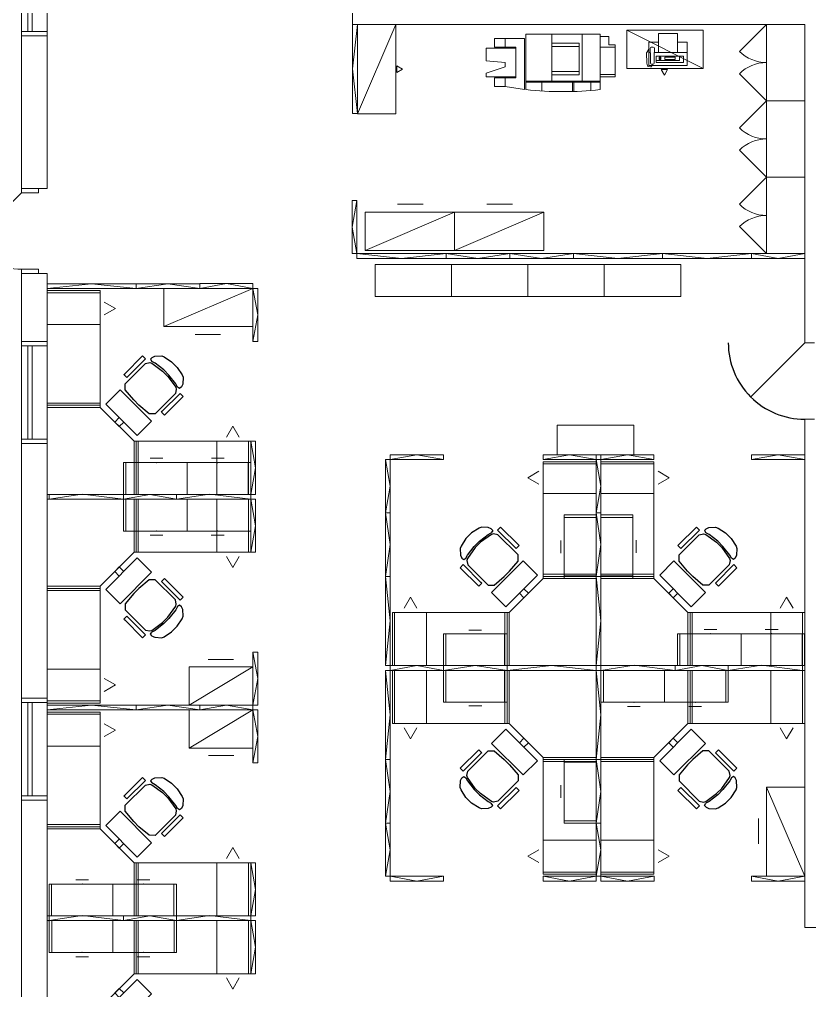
# Model space of a CAD drawing. Header units: inches. Extents: x -27 to 7514, y -484 to 2591.
# Drawn here: x 2894.1 to 3266.4, y 250.8 to 708.2 of the extents above; entities that cross this region are included whole.
import ezdxf

# ---------------------------------------------------------------- set-up
doc = ezdxf.new("R2010")
doc.units = ezdxf.units.IN
doc.header["$MEASUREMENT"] = 0
for name, color, linetype, lineweight in [('A-Ext-Gl', 190, 'Continuous', 20), ('A-Ext-Wall', 70, 'Continuous', 20), ('F-Ch', 4, 'Continuous', 30), ('F-Eq', 71, 'Continuous', 20), ('FS-File', 50, 'Continuous', 20), ('FS-Pan', 7, 'Continuous', 9), ('FS-WSurf', 50, 'Continuous', 20), ('I-CWall', 110, 'Continuous', 20), ('I-Dor', 210, 'Continuous', 30)]:
    doc.layers.add(name, color=color, linetype=linetype, lineweight=lineweight)

# ---------------------------------------------------------------- blocks, each defined once
blk = doc.blocks.new('BC')
at = {"layer": 'FS-File'}
blk.add_lwpolyline([(-36, 0), (-36, -14), (0, -14), (0, 0)], close=True, dxfattribs=at)
blk = doc.blocks.new('WIND2')
at = {"linetype": 'Continuous'}
for p, q in [((0, 4), (0, 0)), ((1, 4), (0, 4)), ((1, 3.833), (0, 3.833)), ((0.25, 0.167), (0.25, 3.833)), ((0.417, 0.167), (0.417, 3.833)), ((1, 0), (1, 4)), ((0, 0.167), (1, 0.167)), ((0, 0), (1, 0))]:
    blk.add_line(p, q, dxfattribs=at)
blk = doc.blocks.new('DOOR36')
at = {"linetype": 'Continuous'}
blk.add_line((0, 0), (2.121, 2.121), dxfattribs=at)
blk.add_arc((0, 0), 3, 360, 90, dxfattribs=at)
blk = doc.blocks.new('BB60')
at = {"linetype": 'Continuous'}
for p, q in [((0, 0), (0, 1.25)), ((0.1, 0), (0.1, 1.25)), ((2.499, 0), (2.499, 1.25)), ((4.905, 0), (4.905, 1.25)), ((4.999, 0), (4.999, 1.25)), ((-0.001, 0), (4.999, 0)), ((1.046, -0.167), (1.546, -0.167)), ((3.952, -0.167), (3.452, -0.167))]:
    blk.add_line(p, q, dxfattribs=at)
for p in [(-0.001, 1.239), (1.296, 0), (3.702, 0)]:
    blk.add_point(p, dxfattribs=at)
blk = doc.blocks.new('P6535')
at = {"linetype": 'Continuous'}
for p, q in [((0, 0), (1.303, 0.2)), ((1.303, 0.2), (2.917, 0))]:
    blk.add_line(p, q, dxfattribs=at)
blk.add_lwpolyline([(0, 0.188), (0, 0), (2.917, 0), (2.917, 0.188)], close=True, dxfattribs=at)
blk = doc.blocks.new('PED25')
at = {"linetype": 'Continuous'}
for p, q in [((-1.25, -2.083), (-1.25, 0)), ((-1.25, 0), (0, 0)), ((0, -2.083), (0, 0)), ((-0.625, -2.683), (-0.875, -2.25)), ((-0.375, -2.25), (-0.625, -2.683))]:
    blk.add_line(p, q, dxfattribs=at)
blk = doc.blocks.new('PED25B')
at = {"linetype": 'Continuous'}
for p, q in [((-1.25, -2.083), (-1.25, 0)), ((-1.25, 0), (0, 0)), ((0, -2.083), (0, 0)), ((-0.625, -2.683), (-0.875, -2.25)), ((-0.375, -2.25), (-0.625, -2.683))]:
    blk.add_line(p, q, dxfattribs=at)
blk = doc.blocks.new('WS2554')
at = {"layer": 'FS-WSurf', "linetype": 'Continuous'}
for p, q in [((0.083, 0), (0.083, 2.083)), ((4.417, 0), (4.417, 2.083))]:
    blk.add_line(p, q, dxfattribs=at)
blk.add_lwpolyline([(0, 2.083), (0, 0), (4.5, 0), (4.5, 2.083)], close=True, dxfattribs=at)
blk = doc.blocks.new('P6542')
at = {"linetype": 'Continuous'}
for p, q in [((0, 0), (1.75, 0.1875)), ((1.75, 0.1875), (3.5, 0))]:
    blk.add_line(p, q, dxfattribs=at)
blk.add_lwpolyline([(0, 0.1875), (0, 0), (3.5, 0), (3.5, 0.1875)], close=True, dxfattribs=at)
blk = doc.blocks.new('BB30')
at = {"linetype": 'Continuous'}
for p, q in [((0, 0), (0, 1.25)), ((0.1, 0), (0.1, 1.25)), ((2.4, 0), (2.4, 1.25)), ((2.5, 0), (2.5, 1.25)), ((0, 0), (2.5, 0)), ((1.005, -0.138), (1.505, -0.138))]:
    blk.add_line(p, q, dxfattribs=at)
blk = doc.blocks.new('P6525')
at = {"linetype": 'Continuous'}
for p, q in [((0, 0), (1.042, 0.188)), ((1.042, 0.188), (2.083, 0))]:
    blk.add_line(p, q, dxfattribs=at)
blk.add_lwpolyline([(0, 0.188), (0, 0), (2.083, 0), (2.083, 0.188)], close=True, dxfattribs=at)
blk = doc.blocks.new('P6530')
at = {"linetype": 'Continuous'}
for p, q in [((0, 0), (1.25, 0.1875)), ((1.25, 0.1875), (2.5, 0))]:
    blk.add_line(p, q, dxfattribs=at)
blk.add_lwpolyline([(0, 0.1875), (0, 0), (2.5, 0), (2.5, 0.1875)], close=True, dxfattribs=at)
blk = doc.blocks.new('CH7')
at = {"linetype": 'Continuous'}
for p, q in [((0, 1.479), (0.521, 1.562)), ((0.521, 1.562), (0.812, 1.562)), ((0.812, 1.562), (1.333, 1.479)), ((-0.167, 1.292), (-0.073, 1.438)), ((-0.167, 0.167), (-0.167, 1.292)), ((-0.073, 1.438), (0, 1.479)), ((1.333, 1.479), (1.406, 1.438)), ((1.406, 1.438), (1.5, 1.292)), ((1.5, 1.292), (1.5, 0.167)), ((0, 0), (-0.167, 0.167)), ((0.521, -0.042), (0, 0)), ((1.333, 0), (0.812, -0.042)), ((1.5, 0.167), (1.333, 0)), ((0.812, -0.042), (0.521, -0.042))]:
    blk.add_line(p, q, dxfattribs=at)
for points in [[(-0.146, 1.646), (-0.104, 1.76), (0.073, 1.958), (0.167, 2), (0.51, 2.073), (0.823, 2.073), (1.167, 2), (1.26, 1.958), (1.438, 1.76), (1.479, 1.646)], [(-0.146, 1.646), (-0.146, 1.552), (-0.042, 1.531)], [(1.375, 1.531), (1.24, 1.573), (0.812, 1.625), (0.521, 1.625), (0.094, 1.573), (-0.042, 1.531)], [(1.479, 1.646), (1.469, 1.552), (1.375, 1.531)], [(-0.458, 0.438), (-0.458, 1.427), (-0.292, 1.427), (-0.292, 0.396), (-0.458, 0.396), (-0.458, 0.438)], [(1.625, 0.438), (1.625, 1.427), (1.792, 1.427), (1.792, 0.396), (1.625, 0.396), (1.625, 0.438)]]:
    blk.add_lwpolyline(points, dxfattribs=at)
blk = doc.blocks.new('SLF304')
at = {"layer": 'FS-File'}
for p, q in [((-30, -18), (0, 0)), ((-20.911, -21.486), (-8.911, -21.486))]:
    blk.add_line(p, q, dxfattribs=at)
blk.add_lwpolyline([(-30, 0), (-30, -18), (0, -18), (0, 0)], close=True, dxfattribs=at)
blk = doc.blocks.new('SLF423')
at = {"layer": 'FS-File'}
for p, q in [((-42, -18), (0, 0)), ((-27.268, -21.762), (-15.268, -21.762))]:
    blk.add_line(p, q, dxfattribs=at)
blk.add_lwpolyline([(-42, 0), (-42, -18), (0, -18), (0, 0)], close=True, dxfattribs=at)
blk = doc.blocks.new('SLF424')
at = {"layer": 'FS-File'}
for p, q in [((-42, -18), (0, 0)), ((-27.268, -21.762), (-15.268, -21.762))]:
    blk.add_line(p, q, dxfattribs=at)
blk.add_lwpolyline([(-42, 0), (-42, -18), (0, -18), (0, 0)], close=True, dxfattribs=at)
blk = doc.blocks.new('WC4225')
at = {"linetype": 'Continuous'}
for p, q in [((0, 3.5), (3.5, 3.5)), ((0, 3.5), (0, 0)), ((3.417, 3.5), (3.417, 1.417)), ((3.5, 3.5), (3.5, 1.417)), ((2.083, 0.083), (3.417, 1.417)), ((3.417, 1.417), (3.5, 1.417)), ((0, 0.083), (2.083, 0.083)), ((0, 0), (2.083, 0)), ((2.083, 0.083), (2.083, 0))]:
    blk.add_line(p, q, dxfattribs=at)
blk = doc.blocks.new('AKP')
at = {"linetype": 'Continuous'}
for p, q in [((-0.125, 0), (-0.125, -0.25)), ((0.125, 0), (-0.125, 0)), ((0.125, 0), (0.125, -0.25))]:
    blk.add_line(p, q, dxfattribs=at)
blk.add_lwpolyline([(-0.875, -0.25), (0.875, -0.25), (0.875, -1.042), (-0.875, -1.042)], close=True, dxfattribs=at)
blk = doc.blocks.new('P7542')
at = {"linetype": 'Continuous'}
blk.add_lwpolyline([(0, 0), (3.5, 0), (3.5, 0.1875), (0, 0.1875)], close=True, dxfattribs=at)
blk.add_lwpolyline([(0, 0), (1.75, 0.1875), (3.5, 0)], dxfattribs=at)
blk = doc.blocks.new('P7525')
at = {"linetype": 'Continuous'}
blk.add_lwpolyline([(0, 0), (2.083, 0), (2.083, 0.188), (0, 0.188)], close=True, dxfattribs=at)
blk.add_lwpolyline([(0, 0), (1.042, 0.188), (2.083, 0)], dxfattribs=at)
blk = doc.blocks.new('P7530')
at = {"linetype": 'Continuous'}
blk.add_lwpolyline([(0, 0), (2.5, 0), (2.5, 0.1875), (0, 0.1875)], close=True, dxfattribs=at)
blk.add_lwpolyline([(0, 0), (1.25, 0.1875), (2.5, 0)], dxfattribs=at)
blk = doc.blocks.new('SC3618')
at = {"layer": 'FS-File'}
for p, q in [((-36, -18), (-23.27, -30.73)), ((0, -18), (-12.73, -30.73))]:
    blk.add_line(p, q, dxfattribs=at)
blk.add_lwpolyline([(-36, -18), (0, -18), (0, 0), (-36, 0)], close=True, dxfattribs=at)
for centre, start, end in [((-36, -18), 315, 0), ((0, -18), 180, 225)]:
    blk.add_arc(centre, 18, start, end, dxfattribs=at)
blk = doc.blocks.new('BC36')
at = {"linetype": 'Continuous'}
blk.add_lwpolyline([(3, 0), (3, 1.25), (0, 1.25), (0, 0)], close=True, dxfattribs=at)
blk = doc.blocks.new('LF42-2')
at = {"layer": 'FS-File'}
blk.add_line((0, 0), (-42, 18), dxfattribs=at)
for points in [[(-19.5, 18.5), (-21, 21.1), (-22.5, 18.5), (-19.5, 18.5)], [(-42, 0), (-42, 18), (0, 18), (0, 0)]]:
    blk.add_lwpolyline(points, close=True, dxfattribs=at)
blk = doc.blocks.new('COPIER-1')
at = {"layer": 'F-Eq'}
for p, q in [((14.75, 24.5), (14.75, -1.5)), ((14.75, 24.5), (49.75, 24.5)), ((26.89, 24.5), (26.89, 2.5)), ((41.25, 24.5), (41.25, 2.5)), ((49.75, 24.5), (49.75, -1.5)), ((0, 22.5), (0, 18.5)), ((5, 22.5), (0, 22.5)), ((0, 18.5), (5, 18.5)), ((14, 22.5), (14, -1.5)), ((26.89, 20.33), (39.76, 20.33)), ((39.76, 18.83), (26.89, 18.83)), ((39.76, 20.33), (39.76, 18.83)), ((39.76, 18.83), (39.76, 6.91)), ((49.75, 18.5), (56.75, 18.5)), ((-4, 18), (-4, 12)), ((10, 18), (-4, 18)), ((-4, 12), (4.98, 11.21)), ((4.98, 9.21), (-4, 6.27)), ((4.98, 11.21), (4.98, 9.21)), ((-4, 6.27), (-4, 4.5)), ((26.89, 6.91), (39.76, 6.91)), ((39.76, 5.41), (26.89, 5.41)), ((39.76, 6.91), (39.76, 5.41)), ((49.75, 5.5), (56.75, 5.5)), ((10, 4.5), (-4, 4.5)), ((5, 4), (0, 4)), ((0, 4), (0, 0)), ((0, 0), (5, 0)), ((14.75, 2.5), (49.75, 2.5)), ((14.75, 2), (49.75, 2)), ((22.25, 2), (22.25, -2.17)), ((36.75, 2), (36.75, -2.42)), ((37.25, 2), (37.25, -2.42)), ((45.25, 2), (45.25, -1.95))]:
    blk.add_line(p, q, dxfattribs=at)
for points in [[(49.75, 23.5), (53.75, 23.5), (53.75, 19.5), (56.75, 19.5), (56.75, 4.5), (49.75, 4.5)], [(14, 22.5), (5, 22.5), (5, 18.5), (10, 18.5), (10, 4), (5, 4), (5, 0), (14, -1.5)]]:
    blk.add_lwpolyline(points, dxfattribs=at)
blk.add_arc((32.25, 151.13), 153.63, 263.459, 276.541, dxfattribs=at)
blk = doc.blocks.new('LF36-2')
at = {"layer": 'FS-File'}
blk.add_line((0, 0), (-36, 18), dxfattribs=at)
blk.add_lwpolyline([(-19.25, 18.52), (-17.75, 21.12), (-16.25, 18.52), (-19.25, 18.52)], close=True, dxfattribs=at)
blk.add_lwpolyline([(-36, 0), (-36, 18), (0, 18), (0, 0), (-36, 0)], dxfattribs=at)
blk = doc.blocks.new('FAX')
at = {"layer": 'F-Eq', "linetype": 'Continuous'}
for p, q in [((-13.4, -4.05), (-13.4, -15.05)), ((-8.9, -4.05), (-13.4, -4.05)), ((-8.9, -0.05), (-8.9, -9.05)), ((0.1, -0.05), (-8.9, -0.05)), ((0.1, -0.05), (0.1, -9.05)), ((4.6, -4.05), (0.1, -4.05)), ((4.6, -15.05), (4.6, -4.05)), ((-13.4, -7.37), (-14.39, -8.99)), ((-12.8, -9.05), (-13.4, -9.05)), ((-12.8, -6.94), (-12.8, -8.94)), ((-11.3, -6.44), (-12.3, -6.44)), ((-10.8, -8.94), (-10.8, -6.94)), ((4.6, -9.05), (-10.8, -9.05)), ((-14.37, -13.82), (-14.46, -9.26)), ((-12.68, -9.27), (-12.68, -13.94)), ((-10.93, -13.94), (-10.93, -9.27)), ((2.98, -10.71), (-10.02, -10.71)), ((-10.02, -10.71), (-10.02, -13.71)), ((-10.02, -12.71), (0.98, -12.71)), ((-10.02, -13.71), (2.98, -13.71)), ((-7.75, -11.21), (-8.5, -11.21)), ((-8.5, -11.21), (-8.5, -12.21)), ((-8.5, -12.21), (-7.75, -12.21)), ((-8.43, -11.27), (-8.43, -11.39)), ((-8.32, -11.27), (-8.43, -11.27)), ((-8.43, -11.39), (-8.32, -11.39)), ((-8.43, -11.52), (-8.43, -11.64)), ((-8.43, -11.52), (-8.32, -11.52)), ((-8.32, -11.64), (-8.43, -11.64)), ((-8.43, -11.77), (-8.43, -11.89)), ((-8.32, -11.77), (-8.43, -11.77)), ((-8.43, -11.89), (-8.32, -11.89)), ((-8.43, -12.02), (-8.43, -12.14)), ((-8.43, -12.02), (-8.32, -12.02)), ((-8.43, -12.14), (-8.32, -12.14)), ((-8.32, -11.27), (-8.32, -11.39)), ((-8.32, -11.52), (-8.32, -11.64)), ((-8.32, -11.77), (-8.32, -11.89)), ((-8.32, -12.02), (-8.32, -12.14)), ((-8.18, -11.27), (-8.18, -11.39)), ((-8.07, -11.27), (-8.18, -11.27)), ((-8.18, -11.39), (-8.07, -11.39)), ((-8.18, -11.52), (-8.18, -11.64)), ((-8.18, -11.52), (-8.07, -11.52)), ((-8.07, -11.64), (-8.18, -11.64)), ((-8.07, -11.77), (-8.18, -11.77)), ((-8.18, -11.77), (-8.18, -11.89)), ((-8.18, -11.89), (-8.07, -11.89)), ((-8.18, -12.02), (-8.07, -12.02)), ((-8.18, -12.02), (-8.18, -12.14)), ((-8.18, -12.14), (-8.07, -12.14)), ((-8.07, -11.27), (-8.07, -11.39)), ((-8.07, -11.52), (-8.07, -11.64)), ((-8.07, -11.77), (-8.07, -11.89)), ((-8.07, -12.02), (-8.07, -12.14)), ((-7.93, -11.27), (-7.93, -11.39)), ((-7.82, -11.27), (-7.93, -11.27)), ((-7.93, -11.39), (-7.82, -11.39)), ((-7.93, -11.52), (-7.93, -11.64)), ((-7.93, -11.52), (-7.82, -11.52)), ((-7.82, -11.64), (-7.93, -11.64)), ((-7.82, -11.77), (-7.93, -11.77)), ((-7.93, -11.77), (-7.93, -11.89)), ((-7.93, -11.89), (-7.82, -11.89)), ((-7.93, -12.02), (-7.82, -12.02)), ((-7.93, -12.02), (-7.93, -12.14)), ((-7.93, -12.14), (-7.82, -12.14)), ((-7.82, -11.39), (-7.82, -11.27)), ((-7.82, -11.64), (-7.82, -11.52)), ((-7.82, -11.89), (-7.82, -11.77)), ((-7.82, -12.14), (-7.82, -12.02)), ((-7.75, -12.21), (-7.75, -11.21)), ((0.98, -12.71), (0.98, -10.71)), ((2.98, -13.71), (2.98, -10.71)), ((-14.35, -13.95), (-13.97, -15.24)), ((-13.57, -15.59), (-12.6, -15.75)), ((-13.4, -15.05), (4.6, -15.05)), ((-12.18, -14.44), (-11.43, -14.44)), ((-12.03, -15.37), (-11.8, -14.44))]:
    blk.add_line(p, q, dxfattribs=at)
blk.add_lwpolyline([(-5.93, -12.21), (-0.93, -12.21), (-0.93, -11.21), (-5.93, -11.21)], close=True, dxfattribs=at)
for centre, start, end in [((-13.96, -9.25), 148.6865, 181.154), ((-12.3, -6.94), 90, 180), ((-12.3, -8.94), 180, 221.4096), ((-11.3, -6.94), 0, 90), ((-11.3, -8.94), 318.5904, 0), ((-13.87, -13.81), 181.0825, 196.7366), ((-13.49, -15.1), 196.7348, 260.5618), ((-12.18, -13.94), 180, 270), ((-12.51, -15.26), 260.5826, 346.5954), ((-11.43, -13.94), 270, 0)]:
    blk.add_arc(centre, 0.5, start, end, dxfattribs=at)

msp = doc.modelspace()

# ---------------------------------------------------------------- linework, layer by layer
at = {"layer": 'A-Ext-Wall'}
for points in [[(2895.1, 628.54), (2895.1, 700.54)], [(2907.1, 628.54), (2907.1, 700.54)], [(2895.1, 628.54), (2895.1, 626.54)], [(2895.1, 628.54), (2907.1, 628.54)], [(2903.1, 626.54), (2903.1, 628.54)], [(2895.1, 626.54), (2903.1, 626.54)], [(2895.1, 590.54), (2903.1, 590.54)], [(2895.1, 588.54), (2895.1, 590.54)], [(2903.1, 590.54), (2903.1, 588.54)], [(2907.1, 588.54), (2895.1, 588.54)], [(2895.1, 556.54), (2895.1, 588.54)], [(2907.1, 556.54), (2907.1, 588.54)], [(2895.1, 388.54), (2895.1, 508.54)], [(2907.1, 388.54), (2907.1, 508.54)], [(2895.1, 220.54), (2895.1, 340.54)], [(2907.1, 220.54), (2907.1, 340.54)]]:
    msp.add_lwpolyline(points, dxfattribs=at)
at = {"layer": 'I-CWall'}
for points in [[(3051.1, 755.91), (3051.1, 705.91)], [(3051.1, 705.91), (3264.1, 705.91)], [(3264.1, 705.91), (3264.1, 555.91)], [(3264.1, 555.91), (3268.72, 555.91)], [(3264.1, 519.91), (3268.72, 519.91)], [(3264.1, 519.91), (3264.1, 280.54)], [(3264.1, 280.54), (3276.1, 280.54)]]:
    msp.add_lwpolyline(points, dxfattribs=at)

# ---------------------------------------------------------------- block references
for name, p in [('COPIER-1', (3118.01, 676.71)), ('FAX', (3204.08, 701.63)), ('BC', (3183.55, 517.15)), ('BC', (3183.55, 517.15)), ('BC', (3183.55, 517.15)), ('BC', (3183.55, 517.15)), ('BC', (3183.55, 517.15)), ('BC', (3183.55, 517.15)), ('BC', (3183.55, 517.15)), ('BC', (3183.55, 517.15))]:
    msp.add_blockref(name, p)
at = {"layer": 'A-Ext-Gl', "xscale": 12, "yscale": 12, "zscale": 12}
for p in [(2895.1, 700.54), (2895.1, 508.54), (2895.1, 340.54)]:
    msp.add_blockref('WIND2', p, dxfattribs=at)
at = {"layer": 'A-Ext-Wall', "xscale": 12, "yscale": 12, "zscale": 12, "rotation": 180}
msp.add_blockref('DOOR36', (2895.1, 626.54), dxfattribs=at)
at = {"layer": 'F-Ch', "xscale": 11.99999236402113, "yscale": 11.99999236402113, "zscale": 12}
for p, rotation in [((2943.88, 533.78), 314.9141598748337), ((3204.88, 453.15), 314.9141598748337), ((3129.06, 352.39), 134.9141598748336), ((2943.88, 335.28), 314.9141598748337)]:
    msp.add_blockref('CH7', p, dxfattribs=dict(at, rotation=rotation))
at = {"layer": 'F-Ch', "extrusion": (0, 0, -1), "zscale": -12}
for p, xscale, yscale, rotation in [((-3129.06, 453.15), 11.99999236402114, 11.99999236402114, 314.9141598748336), ((-2943.88, 433.01), 11.99999236402113, 11.99999236402113, 134.9141598748336), ((-3204.88, 352.39), 11.99999236402113, 11.99999236402113, 134.9141598748336)]:
    msp.add_blockref('CH7', p, dxfattribs=dict(at, xscale=xscale, yscale=yscale, rotation=rotation))
at = {"layer": 'FS-File'}
for name, p, rotation in [('LF42-2', (3053.45, 663.79), 270), ('SC3618', (3264.1, 669.91), 270), ('LF36-2', (3180.28, 703.12), 180), ('SC3618', (3264.1, 633.91), 270), ('SC3618', (3264.1, 597.91), 270), ('SLF424', (3057.04, 599.4), 180), ('SLF424', (3099.13, 599.4), 180), ('SLF304', (2974.1, 385.27), 180), ('SLF423', (3264.1, 304.65), 270)]:
    msp.add_blockref(name, p, dxfattribs=dict(at, rotation=rotation))
at = {"layer": 'FS-File', "xscale": 12, "yscale": 12, "zscale": 12}
for name, p in [('BC36', (3061.67, 577.72)), ('BC36', (3097.67, 577.72)), ('BC36', (3133.67, 577.72)), ('BC36', (3169.67, 577.72)), ('PED25', (3002.1, 482.27)), ('PED25', (3085.85, 401.65)), ('PED25', (3263.1, 401.65)), ('PED25', (3002.1, 283.77))]:
    msp.add_blockref(name, p, dxfattribs=at)
at = {"layer": 'FS-File'}
for name, p in [('SLF424', (3004.1, 581.52)), ('SLF304', (3004.1, 383.02))]:
    msp.add_blockref(name, p, dxfattribs=at)
at = {"layer": 'FS-File', "xscale": 12, "yscale": 12, "zscale": 12}
for name, p, rotation in [('PED25', (2907.1, 579.52), 89.99999999999999), ('PED25B', (2987.1, 484.52), 180), ('PED25', (3165.85, 484.9), 270), ('PED25', (3168.1, 499.9), 89.99999999999999), ('PED25B', (3070.85, 403.9), 180), ('PED25B', (3248.1, 403.9), 180), ('PED25B', (2907.1, 402.27), 89.99999999999999), ('PED25', (2907.1, 381.02), 89.99999999999999), ('PED25B', (3165.85, 306.65), 270), ('PED25B', (3168.1, 321.65), 89.99999999999999), ('PED25B', (2987.1, 286.02), 180)]:
    msp.add_blockref(name, p, dxfattribs=dict(at, rotation=rotation))
at = {"layer": 'FS-Pan', "xscale": 12, "yscale": 12, "zscale": 12}
for name, p, rotation in [('P7542', (3053.35, 663.91), 90), ('P7525', (3053.1, 597.91), 90), ('P7542', (3095.1, 597.91), 180), ('P7530', (3125.1, 597.91), 180), ('P7530', (3155.1, 597.91), 180), ('P7542', (3197.1, 597.91), 180), ('P7542', (3239.1, 597.91), 180), ('P7525', (3264.1, 597.91), 180), ('P6525', (3004.1, 581.52), 270), ('P6525', (3003.1, 509.52), 270), ('P6525', (3066.6, 500.9), 270), ('P6525', (3165.85, 500.9), 270), ('P6525', (3003.1, 482.27), 270), ('P6530', (3066.6, 475.9), 270), ('P6530', (3165.85, 475.9), 270), ('P6542', (3066.6, 445.9), 270), ('P6542', (3165.85, 445.9), 270), ('P6525', (3004.1, 410.27), 270), ('P6542', (3066.6, 401.65), 270), ('P6542', (3165.85, 401.65), 270), ('P6525', (3004.1, 383.02), 270), ('P6530', (3066.6, 359.65), 270), ('P6530', (3165.85, 359.65), 270), ('P6525', (3066.6, 329.65), 270), ('P6525', (3165.85, 329.65), 270), ('P6525', (3003.1, 311.02), 270), ('P6525', (3093.85, 304.65), 180), ('P6525', (3165.85, 304.65), 180), ('P6525', (3193.1, 304.65), 180), ('P6525', (3264.1, 304.65), 180), ('P6525', (3003.1, 283.77), 270)]:
    msp.add_blockref(name, p, dxfattribs=dict(at, rotation=rotation))
for name, p in [('P6542', (2907.1, 581.52)), ('P6530', (2949.1, 581.52)), ('P6525', (2979.1, 581.52)), ('P6525', (3068.85, 500.9)), ('P6525', (3140.85, 500.9)), ('P6525', (3168.1, 500.9)), ('P6525', (3239.1, 500.9)), ('P6535', (2908.1, 482.27)), ('P6525', (2943.1, 482.27)), ('P6535', (2968.1, 482.27)), ('P6525', (3068.85, 401.65)), ('P6530', (3093.85, 401.65)), ('P6542', (3123.85, 401.65)), ('P6535', (3168.1, 401.65)), ('P6525', (3203.1, 401.65)), ('P6535', (3228.1, 401.65)), ('P6542', (2907.1, 383.02)), ('P6530', (2949.1, 383.02)), ('P6525', (2979.1, 383.02)), ('P6535', (2908.1, 283.77)), ('P6525', (2943.1, 283.77)), ('P6535', (2968.1, 283.77))]:
    msp.add_blockref(name, p, dxfattribs=at)
at = {"layer": 'FS-WSurf', "zscale": 12}
for name, p, xscale, yscale, rotation in [('WS2554', (2932.1, 526.52), 12, 12, 89.99999999999999), ('AKP', (2940.1, 517.52), 12.00001840928448, 12.00001840928448, 135), ('WC4225', (2949.1, 484.52), 12, 12, 89.99999999999999), ('BB60', (3003.09, 499.52), 12, 12, 180), ('WS2554', (3140.85, 499.9), 12, 12, 270), ('WS2554', (3168.1, 499.9), 12, 12, 270), ('BB30', (3150.85, 474.9), 12, 12, 270), ('BB30', (3183.1, 444.9), 12, 12, 89.99999999999999), ('AKP', (2940.1, 449.27), 12.00001840928448, 12.00001840928448, 44.99999999999999), ('AKP', (3132.85, 436.9), 12.00001840928448, 12.00001840928448, 225), ('AKP', (3201.1, 436.9), 12.00001840928448, 12.00001840928448, 135), ('WC4225', (3165.85, 445.9), 12, 12, 180), ('WC4225', (3210.1, 403.9), 12, 12, 89.99999999999999), ('WS2554', (2932.1, 386.27), 12, 12, 89.99999999999999), ('BB60', (3264.09, 418.9), 12, 12, 180), ('BB30', (3123.85, 418.9), 12, 12, 180), ('WC4225', (3123.85, 401.65), 12, 12, 270), ('WS2554', (2932.1, 328.02), 12, 12, 89.99999999999999), ('AKP', (3132.85, 368.65), 12.00001840928447, 12.00001840928447, 315), ('AKP', (3201.1, 368.65), 12.00001840928448, 12.00001840928448, 44.99999999999999), ('WS2554', (3140.85, 359.65), 12, 12, 270), ('BB30', (3150.85, 359.65), 12, 12, 270), ('WS2554', (3168.1, 359.65), 12, 12, 270), ('AKP', (2940.1, 319.02), 12.00001840928448, 12.00001840928448, 135), ('WC4225', (2949.1, 286.02), 12, 12, 89.99999999999999), ('BB60', (2968.09, 301.02), 12, 12, 180), ('AKP', (2940.1, 250.77), 12, 12, 45.0858401251839)]:
    msp.add_blockref(name, p, dxfattribs=dict(at, xscale=xscale, yscale=yscale, rotation=rotation))
at = {"layer": 'FS-WSurf', "xscale": 12, "yscale": 12, "zscale": 12}
for name, p in [('WS2554', (2949.1, 484.52)), ('WC4225', (2907.1, 440.27)), ('BB60', (2943.1, 467.27)), ('WS2554', (2949.1, 457.27)), ('WS2554', (3069.85, 403.9)), ('WS2554', (3210.1, 403.9)), ('WS2554', (3069.85, 376.65)), ('BB30', (3093.85, 386.65)), ('BB60', (3168.1, 386.65)), ('WC4225', (3168.1, 359.65)), ('WS2554', (3210.1, 376.65)), ('WS2554', (2949.1, 286.02)), ('WC4225', (2907.1, 241.77)), ('BB60', (2908.1, 268.77)), ('WS2554', (2949.1, 258.77))]:
    msp.add_blockref(name, p, dxfattribs=at)
at = {"layer": 'I-Dor', "xscale": 12, "yscale": 12, "zscale": 12, "rotation": 180}
msp.add_blockref('DOOR36', (3264.1, 555.91), dxfattribs=at)

doc.saveas('drawing.dxf')
